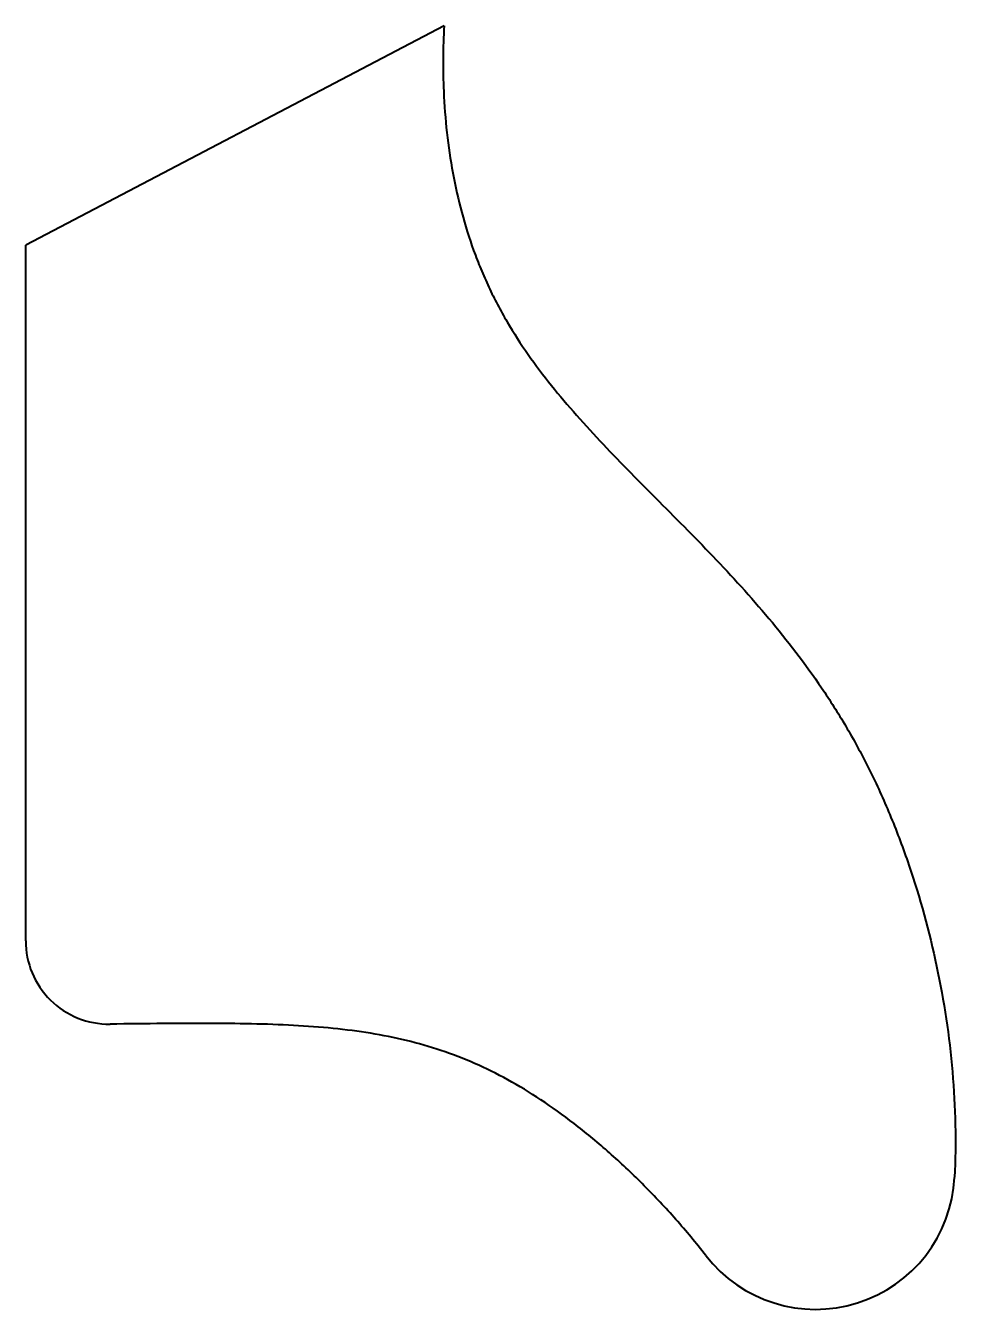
# Model space of a CAD drawing. Header units: millimetres. Extents: x 125 to 292, y -56 to 175.
import ezdxf

# ---------------------------------------------------------------- set-up
doc = ezdxf.new("R2010")
doc.units = ezdxf.units.MM
doc.layers.add('Visible', color=7, linetype='Continuous', lineweight=40)

msp = doc.modelspace()

# ---------------------------------------------------------------- linework, layer by layer
at = {"layer": 'Visible'}
for p in [(200.21, 174.68), (125, 10.13)]:
    msp.add_line(p, (125, 135.2), dxfattribs=at)
for centre, radius, start, end in [((140, 10.13), 15, 180, 270.6116), ((267, -31.16), 25, 217.7875, 357.1092)]:
    msp.add_arc(centre, radius, start, end, dxfattribs=at)
for points, knots in [([(200.21, 174.68), (200, 170.72), (199.95, 164.25), (200.62, 155.43), (201.69, 148.16), (203.28, 141.07), (205.07, 135.35), (206.78, 130.92), (208.22, 127.67), (209.8, 124.49), (212.09, 120.41), (215.25, 115.51), (219.45, 109.94), (223.98, 104.59), (230.36, 97.65), (238.8, 89.17), (249.18, 78.74), (259.34, 67.54), (267.24, 57.13), (272.28, 49.05), (274.99, 44.16), (277.59, 39.09), (280.61, 32.37), (284.89, 20.96), (289.1, 5.68), (292, -13.44), (292.28, -26.18), (291.97, -32.42)], [0.5518993, 0.5518993, 0.5518993, 0.5518993, 0.5701963, 0.5818711, 0.5935459, 0.6052207, 0.6168955, 0.6227329, 0.6285703, 0.6344077, 0.6402451, 0.6519199, 0.6635947, 0.6752695, 0.6869443, 0.7102939, 0.7336435, 0.7569931, 0.7803427, 0.7920175, 0.7978549, 0.8036923, 0.8153671, 0.827042, 0.8503916, 0.8737412, 0.8970908, 0.8970908, 0.8970908, 0.8970908]), ([(247.24, -46.48), (245.52, -44.25), (241.93, -39.92), (236.23, -33.84), (230.33, -28.25), (224.33, -23.23), (218.34, -18.85), (212.41, -15.18), (206.47, -12.17), (200.43, -9.77), (194.25, -7.93), (187.85, -6.59), (181.18, -5.68), (171.79, -4.92), (158.9, -4.66), (146.8, -4.8), (140.16, -4.87)], [0.2979709, 0.2979709, 0.2979709, 0.2979709, 0.337275, 0.3765792, 0.4158833, 0.4551874, 0.4944915, 0.5337956, 0.5730998, 0.6124039, 0.651708, 0.6910121, 0.7303162, 0.7696203, 0.8482286, 0.9268368, 0.9268368, 0.9268368, 0.9268368])]:
    msp.add_open_spline(points, degree=3, knots=knots, dxfattribs=at)

doc.saveas('drawing.dxf')
